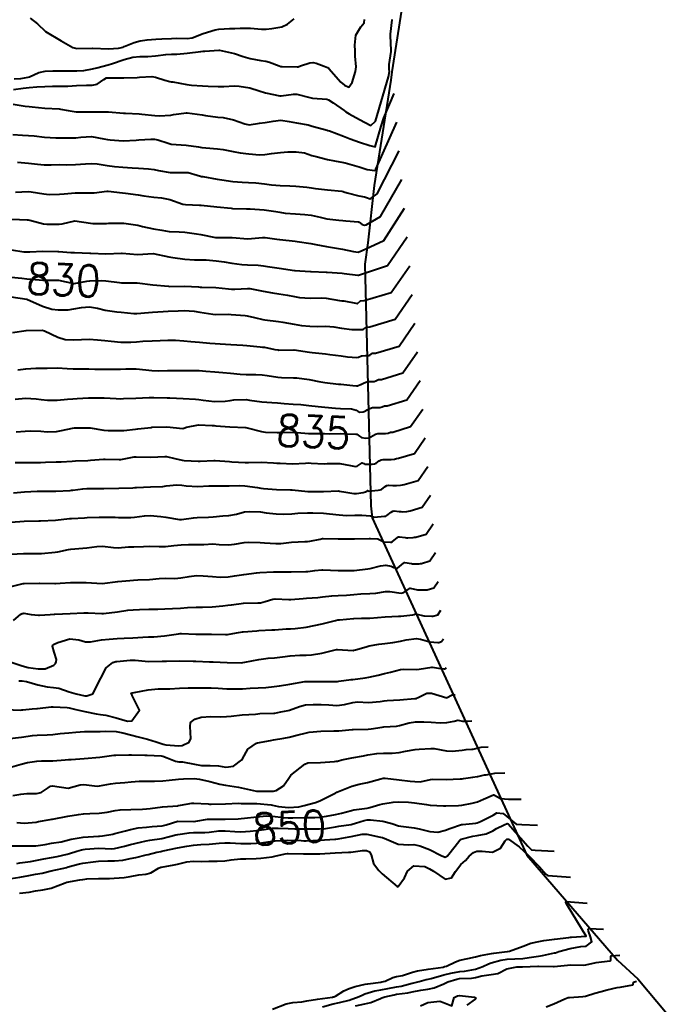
# Model space of a CAD drawing. Header units: metres. Extents: x 307586 to 320046, y 7427249 to 7434250.
# Drawn here: x 319448.1 to 319530.3, y 7428436.8 to 7428561.8 of the extents above; entities that cross this region are included whole.
import ezdxf
from ezdxf.enums import TextEntityAlignment as Align

# ---------------------------------------------------------------- set-up
doc = ezdxf.new("R2010")
doc.units = ezdxf.units.M
doc.header["$MEASUREMENT"] = 0
for name, color, linetype in [('Area', 45, 'Continuous'), ('Cotas', 45, 'Continuous'), ('Curvas de Nivel 1m', 11, 'Continuous'), ('Curvas de Nivel 5m', 15, 'Continuous')]:
    doc.layers.add(name, color=color, linetype=linetype)
doc.styles.add('Style-STANDARD', font='STANDARD.shx')

msp = doc.modelspace()

# ---------------------------------------------------------------- linework, layer by layer
at = {"layer": 'Area'}
msp.add_polyline3d([(319496.98, 7428565.78, 822.77), (319495.34, 7428555.19, 822.14), (319495.19, 7428554.11, 822.27), (319493.09, 7428540.77, 825.62), (319492.28, 7428533.48, 827.77), (319491.89, 7428530.78, 828.8), (319492.66, 7428500.12, 837.78), (319492.83, 7428498.56, 839.05), (319512.46, 7428455.76, 852.35), (319515.89, 7428451.8, 852.48), (319523.97, 7428442.45, 855.79), (319526.57, 7428440.07, 856.58), (319530.31, 7428435.62, 857.86)], dxfattribs=at)
at = {"layer": 'Curvas de Nivel 1m', "flags": 128}
for points, elevation in [([(319449.39, 7428561.99), (319450.32, 7428561.27), (319451.37, 7428560.31), (319453.36, 7428559.13), (319454.84, 7428558.27), (319455.34, 7428558.15), (319457.3, 7428558.2), (319457.34, 7428558.21), (319457.37, 7428558.21), (319459.34, 7428558.1), (319460.62, 7428558.2), (319461.2, 7428558.34), (319461.35, 7428558.4), (319462.62, 7428558.92), (319463.36, 7428559.11), (319464.26, 7428559.26), (319465.36, 7428559.34), (319466.13, 7428559.37), (319467.36, 7428559.44), (319468.03, 7428559.45), (319469.36, 7428559.41), (319469.96, 7428559.5), (319471.37, 7428560.07), (319472.91, 7428560.52), (319473.38, 7428560.62), (319474.73, 7428560.69), (319475.38, 7428560.67), (319476.07, 7428560.71), (319477.38, 7428560.75), (319478.77, 7428560.6), (319479.38, 7428560.59), (319480.09, 7428560.68), (319481.38, 7428560.9), (319482.1, 7428561.23), (319482.92, 7428561.93)], 821), ([(319447.28, 7428552.95), (319448.53, 7428553.1), (319449.28, 7428553.19), (319450.26, 7428553.3), (319451.28, 7428553.33), (319452.24, 7428553.35), (319453.28, 7428553.37), (319454.19, 7428553.38), (319455.28, 7428553.45), (319456.54, 7428553.51), (319457.29, 7428553.5), (319457.91, 7428553.61), (319458.76, 7428554.23), (319459.11, 7428554.41), (319459.3, 7428554.44), (319461.07, 7428554.42), (319461.3, 7428554.43), (319463.01, 7428554.46), (319463.3, 7428554.49), (319464.86, 7428554.59), (319465.3, 7428554.5), (319466.51, 7428554.13), (319467.13, 7428553.96), (319467.29, 7428553.93), (319467.51, 7428553.9), (319469.3, 7428553.57), (319469.9, 7428553.49), (319471.29, 7428553.39), (319472, 7428553.35), (319473.29, 7428553.32), (319474, 7428553.33), (319475.29, 7428553.4), (319475.93, 7428553.38), (319477.29, 7428553.17), (319478.49, 7428552.78), (319479.28, 7428552.51), (319481.1, 7428552.13), (319481.28, 7428552.13), (319482.85, 7428552.37), (319483.28, 7428552.35), (319484.9, 7428551.91), (319485.27, 7428551.84), (319487.09, 7428551.71), (319487.27, 7428551.65), (319487.87, 7428551.27), (319489.26, 7428550.29), (319489.5, 7428550.1), (319489.89, 7428549.85), (319491.24, 7428549.12), (319492.68, 7428548.37), (319493.24, 7428548.94), (319494.9, 7428554.57), (319495.03, 7428555.21), (319495.01, 7428555.48), (319495, 7428555.79), (319495, 7428556.12), (319495.24, 7428557.79), (319495.24, 7428557.89), (319495.17, 7428559.79), (319495.18, 7428559.99), (319495.36, 7428561.79), (319495.36, 7428561.82)], 823), ([(319447.37, 7428554.28), (319448.22, 7428554.35), (319449.15, 7428554.49), (319449.3, 7428554.54), (319450.51, 7428555.11), (319451.31, 7428555.28), (319452.29, 7428555.32), (319453.31, 7428555.31), (319454.26, 7428555.33), (319455.31, 7428555.32), (319456.22, 7428555.35), (319457.31, 7428555.56), (319457.85, 7428555.7), (319459.32, 7428556.07), (319459.43, 7428556.1), (319459.71, 7428556.21), (319461.33, 7428556.77), (319462.46, 7428557.05), (319463.33, 7428557.13), (319464.36, 7428557.13), (319465.33, 7428557.23), (319466.61, 7428557.4), (319467.34, 7428557.42), (319468.02, 7428557.43), (319469.34, 7428557.56), (319471.06, 7428557.79), (319471.34, 7428557.81), (319471.6, 7428557.81), (319473.34, 7428557.94), (319473.45, 7428557.94), (319475.34, 7428557.5), (319476.45, 7428557.13), (319477.33, 7428556.9), (319478.68, 7428556.64), (319479.33, 7428556.53), (319479.79, 7428556.43), (319481.01, 7428555.95), (319481.24, 7428555.87), (319481.32, 7428555.86), (319481.42, 7428555.85), (319483.32, 7428555.83), (319483.42, 7428555.83), (319483.73, 7428555.93), (319484.93, 7428556.31), (319485.33, 7428556.37), (319485.72, 7428556.3), (319486.74, 7428555.89), (319487.16, 7428555.72), (319487.32, 7428555.59), (319488.86, 7428553.86), (319489.3, 7428553.5), (319489.88, 7428553.26), (319490.31, 7428553.84), (319490.72, 7428555.25), (319490.81, 7428555.84), (319490.68, 7428557.19), (319490.67, 7428557.84), (319490.64, 7428558.56), (319490.74, 7428559.84), (319491.38, 7428560.9), (319491.81, 7428561.4), (319491.86, 7428561.83)], 822), ([(319447.26, 7428551.09), (319448.78, 7428550.82), (319449.26, 7428550.77), (319449.67, 7428550.75), (319451.26, 7428550.59), (319453.07, 7428550.48), (319453.25, 7428550.46), (319454.24, 7428550.28), (319455.25, 7428550.11), (319455.42, 7428550.1), (319457.25, 7428550.13), (319457.36, 7428550.13), (319459.25, 7428550.11), (319459.37, 7428550.1), (319461.25, 7428549.96), (319461.49, 7428549.94), (319463.25, 7428549.84), (319463.59, 7428549.82), (319465.25, 7428549.65), (319465.78, 7428549.6), (319467.25, 7428549.7), (319467.6, 7428549.76), (319469.25, 7428550), (319469.35, 7428550), (319471.25, 7428549.73), (319471.65, 7428549.66), (319473.24, 7428549.45), (319473.91, 7428549.38), (319475.24, 7428549.11), (319476.66, 7428548.58), (319477.23, 7428548.47), (319478.54, 7428548.68), (319479.23, 7428548.76), (319480.26, 7428548.94), (319481.24, 7428549.05), (319482.28, 7428548.9), (319483.23, 7428548.72), (319484.69, 7428548.46), (319485.23, 7428548.3), (319486.64, 7428547.89), (319487.11, 7428547.77), (319487.22, 7428547.74), (319487.42, 7428547.68), (319489.21, 7428547.01), (319490.05, 7428546.69), (319491.21, 7428546.28), (319492.53, 7428545.82), (319493.2, 7428545.68), (319493.98, 7428548.28), (319494.32, 7428549.33), (319495.62, 7428552.44)], 824), ([(319447.79, 7428543.73), (319449.17, 7428543.61), (319450.32, 7428543.47), (319451.16, 7428543.4), (319452.07, 7428543.39), (319453.16, 7428543.42), (319454.04, 7428543.4), (319455.16, 7428543.41), (319456.44, 7428543.52), (319457.17, 7428543.56), (319457.9, 7428543.5), (319459.16, 7428543.31), (319460.13, 7428543.17), (319461.16, 7428543.08), (319462.34, 7428543), (319463.16, 7428542.95), (319464.43, 7428542.89), (319465.16, 7428542.8), (319465.69, 7428542.68), (319467.16, 7428542.43), (319468.84, 7428542.42), (319469.16, 7428542.43), (319469.45, 7428542.39), (319470.59, 7428542.08), (319471.02, 7428541.94), (319471.15, 7428541.92), (319471.33, 7428541.89), (319473.15, 7428541.55), (319473.73, 7428541.46), (319475.15, 7428541.27), (319476.31, 7428541.18), (319477.14, 7428541.15), (319478.05, 7428541.09), (319479.14, 7428540.97), (319480.04, 7428540.86), (319481.14, 7428540.74), (319482.38, 7428540.7), (319483.14, 7428540.68), (319484.53, 7428540.53), (319485.14, 7428540.45), (319485.62, 7428540.39), (319487.14, 7428540.22), (319488.98, 7428540.02), (319489.13, 7428539.99), (319489.24, 7428539.97), (319489.64, 7428539.85), (319491.13, 7428539.46), (319491.86, 7428539.31), (319492.25, 7428539.21), (319492.45, 7428539.11), (319492.57, 7428539.07), (319492.67, 7428539.09), (319493.46, 7428539.69), (319496.28, 7428545.15)], 826), ([(319447.55, 7428539.93), (319449.13, 7428539.98), (319449.51, 7428539.95), (319451.12, 7428539.69), (319451.8, 7428539.62), (319453.12, 7428539.66), (319453.71, 7428539.7), (319455.13, 7428539.82), (319455.56, 7428539.83), (319457.13, 7428539.82), (319457.52, 7428539.85), (319459.13, 7428540.05), (319459.3, 7428540.05), (319461.13, 7428539.84), (319461.52, 7428539.79), (319463.12, 7428539.58), (319463.83, 7428539.46), (319465.12, 7428539.27), (319466.06, 7428539.2), (319467.12, 7428539), (319468.8, 7428538.41), (319469.11, 7428538.34), (319470.9, 7428538.28), (319471.11, 7428538.27), (319473.1, 7428538.05), (319474.94, 7428537.87), (319475.1, 7428537.86), (319476.89, 7428537.79), (319477.1, 7428537.79), (319477.32, 7428537.78), (319479.1, 7428537.66), (319480.6, 7428537.45), (319481.1, 7428537.36), (319481.78, 7428537.26), (319483.1, 7428537.17), (319484.27, 7428537.09), (319485.09, 7428537), (319486.24, 7428536.74), (319487.09, 7428536.54), (319488.61, 7428536.34), (319489.09, 7428536.3), (319489.49, 7428536.26), (319491.09, 7428536.15), (319491.18, 7428536.11), (319491.58, 7428535.81), (319491.86, 7428535.74), (319492.07, 7428535.77), (319493.87, 7428536.84), (319496.61, 7428541.51)], 827), ([(319447.08, 7428536.47), (319449.01, 7428536.41), (319449.08, 7428536.41), (319449.14, 7428536.4), (319449.36, 7428536.34), (319451.08, 7428535.91), (319451.53, 7428535.86), (319453.08, 7428535.87), (319453.45, 7428535.91), (319455.08, 7428536.27), (319457.08, 7428535.96), (319457.38, 7428535.94), (319459.08, 7428535.95), (319459.34, 7428535.96), (319461.08, 7428535.99), (319461.3, 7428535.97), (319463.08, 7428535.71), (319463.67, 7428535.57), (319465.07, 7428535.26), (319466.12, 7428535.08), (319467.06, 7428534.92), (319468.31, 7428534.87), (319469.06, 7428534.85), (319470.52, 7428534.62), (319471.06, 7428534.52), (319472.93, 7428534.18), (319473.06, 7428534.17), (319473.19, 7428534.18), (319475.06, 7428534.15), (319477.06, 7428534), (319478.89, 7428534.16), (319479.06, 7428534.17), (319479.24, 7428534.15), (319480.73, 7428533.96), (319481.06, 7428533.92), (319481.1, 7428533.91), (319483.06, 7428533.71), (319483.31, 7428533.67), (319485.06, 7428533.39), (319485.67, 7428533.28), (319487.05, 7428533.03), (319488.06, 7428532.85), (319489.05, 7428532.68), (319490.48, 7428532.4), (319491.04, 7428532.3), (319491.14, 7428532.32), (319491.48, 7428532.45), (319494.31, 7428533.79), (319496.94, 7428537.87)], 828), ([(319447.04, 7428532.6), (319448.58, 7428532.34), (319449.03, 7428532.32), (319449.38, 7428532.33), (319451.03, 7428532.43), (319452.92, 7428532.4), (319453.03, 7428532.39), (319454.56, 7428532.27), (319455, 7428532.24), (319455.03, 7428532.24), (319456.97, 7428532.18), (319457.03, 7428532.17), (319457.1, 7428532.17), (319459.03, 7428532.1), (319460.99, 7428532.15), (319461.03, 7428532.15), (319461.07, 7428532.15), (319463.03, 7428532.02), (319465.03, 7428532.14), (319467.03, 7428531.7), (319467.53, 7428531.61), (319469.03, 7428531.41), (319470.28, 7428531.34), (319471.03, 7428531.34), (319471.77, 7428531.32), (319473.02, 7428531.19), (319474.05, 7428531.07), (319475.02, 7428530.92), (319476.3, 7428530.73), (319477.02, 7428530.7), (319478.37, 7428530.64), (319479.02, 7428530.56), (319479.53, 7428530.49), (319481.02, 7428530.28), (319482.97, 7428529.98), (319483.01, 7428529.97), (319483.05, 7428529.97), (319483.66, 7428529.92), (319485.01, 7428529.83), (319485.09, 7428529.83), (319487.01, 7428529.77), (319487.12, 7428529.77), (319489.01, 7428529.62), (319489.27, 7428529.59), (319491.01, 7428529.38), (319491.11, 7428529.37), (319494.77, 7428530.61), (319497.27, 7428534.23)], 829), ([(319446.97, 7428526.61), (319448.96, 7428526.34), (319450.95, 7428525.45), (319452.17, 7428525.07), (319452.94, 7428524.96), (319454.24, 7428524.97), (319454.95, 7428525.09), (319455.91, 7428525.29), (319456.95, 7428525.37), (319457.96, 7428525.21), (319458.94, 7428524.95), (319460.41, 7428524.73), (319460.94, 7428524.69), (319462.58, 7428524.53), (319462.94, 7428524.52), (319464.43, 7428524.66), (319464.94, 7428524.69), (319466.3, 7428524.77), (319466.94, 7428524.79), (319468.2, 7428524.86), (319468.94, 7428524.88), (319470.23, 7428524.79), (319470.94, 7428524.7), (319472.58, 7428524.42), (319472.94, 7428524.39), (319474.54, 7428524.42), (319474.94, 7428524.4), (319476.7, 7428524.24), (319476.94, 7428524.21), (319477.88, 7428523.99), (319478.94, 7428523.75), (319479.21, 7428523.7), (319480.94, 7428523.49), (319481.48, 7428523.4), (319482.93, 7428523.15), (319483.84, 7428523.01), (319484.93, 7428522.9), (319485.94, 7428522.87), (319486.93, 7428522.9), (319487.97, 7428522.83), (319488.93, 7428522.67), (319490.26, 7428522.5), (319490.92, 7428522.49), (319491.24, 7428522.49), (319491.68, 7428522.49), (319491.75, 7428522.52), (319492.13, 7428522.79), (319492.54, 7428522.81), (319495.75, 7428523.79), (319497.93, 7428526.94)], 831), ([(319447.16, 7428522.11), (319448.91, 7428522.34), (319450.91, 7428522.38), (319451.23, 7428522.31), (319452.9, 7428521.49), (319453.85, 7428521.22), (319454.9, 7428521.16), (319455.94, 7428521.22), (319456.9, 7428521.24), (319457.96, 7428521.17), (319458.9, 7428521.08), (319459.67, 7428520.98), (319460.9, 7428520.89), (319462.18, 7428520.89), (319462.9, 7428520.92), (319463.72, 7428520.98), (319464.9, 7428521.06), (319465.93, 7428521.1), (319466.9, 7428521.14), (319467.87, 7428521.14), (319468.9, 7428521.06), (319469.79, 7428520.97), (319470.9, 7428520.86), (319472.21, 7428520.74), (319472.9, 7428520.7), (319473.52, 7428520.67), (319474.9, 7428520.58), (319476.41, 7428520.5), (319476.9, 7428520.46), (319478.6, 7428520.28), (319478.9, 7428520.25), (319479.14, 7428520.22), (319480.48, 7428519.96), (319480.89, 7428519.88), (319480.97, 7428519.87), (319482.89, 7428519.89), (319482.93, 7428519.89), (319484.89, 7428519.6), (319485.23, 7428519.56), (319486.89, 7428519.38), (319487.45, 7428519.31), (319488.88, 7428519.12), (319489.72, 7428519.01), (319490.88, 7428518.93), (319491.08, 7428518.98), (319491.47, 7428519.15), (319491.55, 7428519.16), (319491.99, 7428519.19), (319492.39, 7428519.18), (319492.53, 7428519.24), (319492.89, 7428519.46), (319493.27, 7428519.47), (319496.24, 7428520.38), (319498.26, 7428523.3)], 832), ([(319447.84, 7428517.36), (319448.85, 7428517.49), (319450.11, 7428517.58), (319450.86, 7428517.58), (319451.56, 7428517.59), (319452.86, 7428517.62), (319454.12, 7428517.54), (319454.86, 7428517.5), (319455.61, 7428517.5), (319456.86, 7428517.47), (319457.63, 7428517.45), (319458.86, 7428517.44), (319460.09, 7428517.44), (319460.86, 7428517.45), (319461.55, 7428517.49), (319462.86, 7428517.5), (319464.09, 7428517.38), (319464.85, 7428517.29), (319465.74, 7428517.25), (319466.85, 7428517.26), (319467.7, 7428517.27), (319468.85, 7428517.28), (319470.06, 7428517.29), (319470.85, 7428517.26), (319471.71, 7428517.21), (319472.85, 7428517.11), (319473.85, 7428517.03), (319474.85, 7428516.95), (319476.05, 7428516.81), (319476.85, 7428516.77), (319478.07, 7428516.77), (319478.85, 7428516.71), (319479.51, 7428516.64), (319480.85, 7428516.45), (319481.3, 7428516.4), (319482.85, 7428516.36), (319483.26, 7428516.34), (319484.85, 7428516.15), (319485.06, 7428516.11), (319486.07, 7428515.89), (319486.84, 7428515.76), (319488.54, 7428515.56), (319488.84, 7428515.53), (319490.38, 7428515.37), (319490.84, 7428515.31), (319490.95, 7428515.32), (319491.34, 7428515.48), (319491.41, 7428515.52), (319491.81, 7428515.72), (319492.17, 7428515.85), (319492.33, 7428515.88), (319492.73, 7428515.88), (319493.1, 7428515.88), (319493.31, 7428515.95), (319493.65, 7428516.12), (319494, 7428516.14), (319496.73, 7428516.96), (319498.59, 7428519.65)], 833), ([(319447.5, 7428513.65), (319448.81, 7428513.76), (319450.15, 7428513.66), (319450.81, 7428513.58), (319451.59, 7428513.52), (319452.81, 7428513.52), (319454.15, 7428513.62), (319454.81, 7428513.67), (319455.35, 7428513.71), (319456.81, 7428513.79), (319457.23, 7428513.81), (319458.81, 7428513.81), (319460.32, 7428513.71), (319460.81, 7428513.7), (319461.27, 7428513.72), (319462.81, 7428513.78), (319464.52, 7428513.85), (319464.81, 7428513.85), (319465.1, 7428513.84), (319466.81, 7428513.8), (319467.13, 7428513.8), (319468.81, 7428513.74), (319470.38, 7428513.65), (319470.81, 7428513.61), (319471.35, 7428513.53), (319472.81, 7428513.36), (319474.17, 7428513.39), (319474.81, 7428513.48), (319475.28, 7428513.54), (319476.81, 7428513.58), (319477.27, 7428513.53), (319478.81, 7428513.31), (319480.08, 7428513.23), (319480.81, 7428513.17), (319481.67, 7428513.09), (319482.81, 7428513.02), (319483.76, 7428512.96), (319484.81, 7428512.84), (319485.99, 7428512.71), (319486.8, 7428512.63), (319488.16, 7428512.51), (319488.8, 7428512.46), (319490.22, 7428512.42), (319490.8, 7428512.25), (319491.05, 7428512.08), (319491.26, 7428512), (319491.67, 7428512.04), (319492.01, 7428512.17), (319492.18, 7428512.27), (319492.53, 7428512.46), (319492.86, 7428512.56), (319493.11, 7428512.58), (319493.48, 7428512.58), (319493.81, 7428512.57), (319494.09, 7428512.65), (319494.4, 7428512.78), (319494.73, 7428512.8), (319497.22, 7428513.55), (319498.92, 7428516.01)], 834), ([(319447.49, 7428505.58), (319448.71, 7428505.59), (319449.45, 7428505.59), (319450.71, 7428505.6), (319451.37, 7428505.65), (319452.71, 7428505.68), (319453.32, 7428505.67), (319454.72, 7428505.77), (319455.17, 7428505.81), (319456.72, 7428505.87), (319457.07, 7428505.89), (319458.72, 7428506.01), (319458.93, 7428506.01), (319460.72, 7428505.99), (319460.91, 7428506), (319461.98, 7428506.18), (319462.6, 7428506.3), (319462.72, 7428506.31), (319462.87, 7428506.31), (319464.72, 7428506.27), (319466.49, 7428506.36), (319466.73, 7428506.35), (319467.77, 7428506.11), (319468.72, 7428505.89), (319468.96, 7428505.86), (319470.72, 7428505.77), (319471.01, 7428505.77), (319472.72, 7428505.87), (319472.9, 7428505.86), (319474.72, 7428505.72), (319475.03, 7428505.7), (319476.72, 7428505.58), (319477.13, 7428505.58), (319478.72, 7428505.65), (319480.32, 7428505.56), (319480.72, 7428505.53), (319481.16, 7428505.51), (319482.72, 7428505.44), (319484.35, 7428505.53), (319484.72, 7428505.54), (319485.1, 7428505.52), (319486.72, 7428505.45), (319487.13, 7428505.46), (319488.72, 7428505.46), (319490.09, 7428505.21), (319490.72, 7428505.1), (319490.94, 7428505.14), (319491.32, 7428505.4), (319491.57, 7428505.57), (319491.77, 7428505.49), (319491.92, 7428505.39), (319492.83, 7428505.38), (319493.12, 7428505.42), (319493.35, 7428505.52), (319493.72, 7428505.79), (319493.98, 7428505.94), (319494.23, 7428506), (319494.67, 7428505.98), (319494.97, 7428505.97), (319495.23, 7428505.96), (319495.66, 7428506.03), (319495.92, 7428506.11), (319496.18, 7428506.13), (319498.2, 7428506.74), (319499.57, 7428508.73)], 836), ([(319447.29, 7428501.73), (319448.67, 7428501.89), (319450.31, 7428501.96), (319450.67, 7428501.98), (319450.99, 7428501.98), (319452.67, 7428501.95), (319454.47, 7428502.06), (319454.67, 7428502.08), (319454.84, 7428502.09), (319456.11, 7428502.25), (319456.61, 7428502.31), (319456.67, 7428502.31), (319458.59, 7428502.3), (319458.67, 7428502.31), (319458.77, 7428502.32), (319460.67, 7428502.34), (319462.45, 7428502.4), (319462.68, 7428502.41), (319462.92, 7428502.41), (319464.68, 7428502.49), (319466.23, 7428502.57), (319466.68, 7428502.62), (319468.02, 7428502.77), (319468.68, 7428502.72), (319469.23, 7428502.64), (319470.68, 7428502.56), (319472.11, 7428502.62), (319472.68, 7428502.65), (319473.29, 7428502.65), (319474.68, 7428502.64), (319476.01, 7428502.67), (319476.68, 7428502.65), (319478.25, 7428502.41), (319478.68, 7428502.35), (319479.02, 7428502.31), (319480.68, 7428502.16), (319482.47, 7428502.14), (319482.68, 7428502.13), (319484.67, 7428501.9), (319486.64, 7428501.91), (319486.67, 7428501.92), (319488.54, 7428501.99), (319488.67, 7428501.98), (319489.5, 7428501.85), (319490.52, 7428501.68), (319490.67, 7428501.67), (319490.83, 7428501.67), (319491.69, 7428501.8), (319491.99, 7428501.88), (319492.14, 7428501.97), (319492.24, 7428502.04), (319492.31, 7428502), (319492.37, 7428501.97), (319493.61, 7428502.07), (319493.84, 7428502.11), (319494.02, 7428502.19), (319494.49, 7428502.55), (319494.71, 7428502.68), (319494.92, 7428502.73), (319495.46, 7428502.68), (319495.71, 7428502.66), (319495.94, 7428502.66), (319496.45, 7428502.71), (319496.68, 7428502.78), (319496.91, 7428502.79), (319498.69, 7428503.33), (319499.9, 7428505.08)], 837), ([(319446.95, 7428498.02), (319448.62, 7428498.17), (319450.5, 7428498.19), (319450.62, 7428498.19), (319450.73, 7428498.2), (319452.62, 7428498.29), (319454.39, 7428498.5), (319454.63, 7428498.51), (319456.3, 7428498.58), (319456.63, 7428498.6), (319458.18, 7428498.67), (319458.63, 7428498.67), (319460.19, 7428498.64), (319460.63, 7428498.62), (319462.18, 7428498.63), (319462.63, 7428498.67), (319463.93, 7428498.85), (319464.63, 7428498.88), (319466, 7428498.76), (319466.63, 7428498.66), (319468.37, 7428498.36), (319468.63, 7428498.35), (319470.13, 7428498.58), (319470.63, 7428498.62), (319472.04, 7428498.65), (319472.63, 7428498.72), (319473.85, 7428498.81), (319474.64, 7428498.87), (319475.59, 7428499.06), (319476.64, 7428499.33), (319477.25, 7428499.39), (319478.64, 7428499.32), (319479.38, 7428499.23), (319480.64, 7428499.07), (319481.55, 7428499.03), (319482.64, 7428499.1), (319483.41, 7428499.15), (319484.64, 7428499.2), (319485.31, 7428499.22), (319486.64, 7428499.18), (319487.42, 7428499.09), (319488.64, 7428498.95), (319489.59, 7428498.89), (319490.64, 7428498.91), (319491.54, 7428498.92), (319492.64, 7428498.83), (319493.01, 7428498.69), (319493.09, 7428498.67), (319494.39, 7428498.77), (319494.56, 7428498.8), (319494.69, 7428498.86), (319495.26, 7428499.31), (319495.44, 7428499.42), (319495.61, 7428499.45), (319496.24, 7428499.37), (319496.46, 7428499.36), (319496.65, 7428499.35), (319497.23, 7428499.39), (319497.44, 7428499.44), (319497.64, 7428499.45), (319499.18, 7428499.92), (319500.23, 7428501.44)], 838), ([(319446.95, 7428493.97), (319448.57, 7428494.03), (319450.31, 7428494.05), (319450.57, 7428494.04), (319450.83, 7428494.05), (319452.57, 7428494.22), (319452.93, 7428494.28), (319454.27, 7428494.57), (319454.58, 7428494.61), (319456.1, 7428494.73), (319456.58, 7428494.78), (319457.87, 7428494.94), (319458.58, 7428494.96), (319459.99, 7428494.79), (319460.58, 7428494.77), (319461.87, 7428494.89), (319462.58, 7428494.9), (319463.81, 7428494.93), (319464.59, 7428494.96), (319465.77, 7428494.94), (319466.59, 7428494.95), (319467.64, 7428495.06), (319468.59, 7428495.16), (319469.49, 7428495.18), (319470.59, 7428495.17), (319471.45, 7428495.2), (319472.59, 7428495.26), (319473.42, 7428495.21), (319474.59, 7428495.14), (319475.36, 7428495.24), (319476.59, 7428495.45), (319477.11, 7428495.48), (319478.59, 7428495.45), (319479.16, 7428495.41), (319480.59, 7428495.3), (319481.22, 7428495.32), (319482.6, 7428495.48), (319484.29, 7428495.59), (319484.6, 7428495.59), (319484.9, 7428495.6), (319486.21, 7428495.88), (319486.54, 7428495.95), (319486.6, 7428495.95), (319488.53, 7428495.93), (319488.6, 7428495.92), (319488.66, 7428495.92), (319490.6, 7428495.93), (319492.46, 7428495.96), (319492.6, 7428495.96), (319493.55, 7428495.9), (319493.96, 7428495.71), (319494.3, 7428495.55), (319495.18, 7428495.47), (319495.28, 7428495.49), (319495.37, 7428495.53), (319496.03, 7428496.07), (319496.16, 7428496.16), (319496.29, 7428496.18), (319497.03, 7428496.07), (319497.2, 7428496.05), (319497.36, 7428496.05), (319498.02, 7428496.07), (319498.2, 7428496.11), (319498.37, 7428496.11), (319499.67, 7428496.51), (319500.56, 7428497.8)], 839), ([(319447.27, 7428485.55), (319448.21, 7428486.34), (319448.4, 7428486.43), (319448.48, 7428486.45), (319448.6, 7428486.46), (319449.54, 7428486.32), (319450.48, 7428486.2), (319450.58, 7428486.21), (319451.95, 7428486.3), (319452.44, 7428486.33), (319452.48, 7428486.33), (319452.53, 7428486.33), (319454.48, 7428486.43), (319456.2, 7428486.53), (319456.49, 7428486.53), (319456.77, 7428486.52), (319458.49, 7428486.43), (319458.71, 7428486.43), (319460.49, 7428486.63), (319461.82, 7428486.84), (319462.49, 7428486.91), (319463.29, 7428486.95), (319464.49, 7428486.98), (319465.63, 7428486.99), (319466.49, 7428487.02), (319467.46, 7428487.07), (319468.49, 7428487.12), (319469.39, 7428487.18), (319470.49, 7428487.24), (319471.3, 7428487.25), (319472.5, 7428487.28), (319473.86, 7428487.39), (319474.5, 7428487.48), (319474.96, 7428487.55), (319476.5, 7428487.76), (319478.3, 7428487.77), (319478.5, 7428487.78), (319478.67, 7428487.8), (319479.26, 7428487.96), (319480.22, 7428488.24), (319480.51, 7428488.28), (319482.24, 7428488.2), (319482.51, 7428488.2), (319484.08, 7428488.34), (319484.51, 7428488.37), (319485.94, 7428488.46), (319486.51, 7428488.53), (319487.7, 7428488.68), (319488.52, 7428488.72), (319489.59, 7428488.76), (319490.52, 7428488.85), (319491.4, 7428488.94), (319492.52, 7428488.99), (319493.29, 7428489.03), (319494.52, 7428489.22), (319495.07, 7428489.23), (319496.52, 7428489.01), (319496.86, 7428489.08), (319497.56, 7428489.61), (319497.61, 7428489.64), (319497.66, 7428489.65), (319498.6, 7428489.45), (319498.69, 7428489.44), (319498.77, 7428489.44), (319499.6, 7428489.42), (319499.71, 7428489.43), (319499.82, 7428489.44), (319500.66, 7428489.69), (319501.22, 7428490.51)], 841), ([(319446.74, 7428480.36), (319448.4, 7428479.77), (319449.14, 7428479.58), (319450.4, 7428479.41), (319451.29, 7428479.41), (319452.41, 7428479.86), (319452.62, 7428480.07), (319452.7, 7428480.29), (319452.74, 7428480.61), (319452.43, 7428481.51), (319452.23, 7428482.29), (319452.29, 7428482.44), (319452.44, 7428482.53), (319452.9, 7428482.74), (319454.44, 7428483.2), (319455.59, 7428483.1), (319456.44, 7428482.85), (319457.05, 7428482.84), (319458.44, 7428483.09), (319459.45, 7428483.19), (319460.44, 7428483.24), (319461.34, 7428483.29), (319462.44, 7428483.33), (319463.71, 7428483.41), (319464.45, 7428483.46), (319465.09, 7428483.49), (319466.45, 7428483.61), (319468.23, 7428483.87), (319468.45, 7428483.9), (319468.64, 7428483.9), (319470.45, 7428483.83), (319470.69, 7428483.83), (319472.45, 7428483.83), (319474.2, 7428483.78), (319474.45, 7428483.77), (319474.67, 7428483.8), (319475.86, 7428484.01), (319476.36, 7428484.1), (319476.45, 7428484.11), (319478.18, 7428484.25), (319478.46, 7428484.27), (319480.07, 7428484.35), (319480.46, 7428484.37), (319481.93, 7428484.47), (319482.46, 7428484.48), (319483.07, 7428484.53), (319484.47, 7428484.71), (319485.47, 7428484.89), (319486.48, 7428485.13), (319488.18, 7428485.55), (319488.48, 7428485.61), (319488.7, 7428485.63), (319490.48, 7428485.79), (319490.52, 7428485.8), (319491.48, 7428485.82), (319492.45, 7428485.84), (319492.48, 7428485.84), (319492.52, 7428485.84), (319494.48, 7428485.99), (319496.17, 7428486.08), (319496.49, 7428486.1), (319497.98, 7428486.25), (319498.21, 7428486.3), (319498.33, 7428486.38), (319499.38, 7428486.14), (319499.44, 7428486.14), (319499.48, 7428486.14), (319500.39, 7428486.09), (319500.47, 7428486.1), (319500.55, 7428486.1), (319501.15, 7428486.28), (319501.55, 7428486.87)], 842), ([(319447.95, 7428477.9), (319448.38, 7428477.88), (319448.92, 7428477.78), (319450.37, 7428477.36), (319451.54, 7428477.13), (319452.37, 7428477.05), (319453.03, 7428476.94), (319454.37, 7428476.51), (319455.23, 7428476.25), (319456.36, 7428476), (319456.61, 7428475.98), (319457.37, 7428476.22), (319458.38, 7428478.21), (319459.07, 7428479.54), (319459.91, 7428480.2), (319460.27, 7428480.33), (319460.41, 7428480.36), (319462.1, 7428480.49), (319462.42, 7428480.51), (319462.75, 7428480.5), (319464.41, 7428480.34), (319466.16, 7428480.38), (319466.42, 7428480.4), (319466.71, 7428480.4), (319468.42, 7428480.41), (319470.11, 7428480.38), (319470.42, 7428480.37), (319472.16, 7428480.3), (319472.42, 7428480.29), (319472.65, 7428480.28), (319474.42, 7428480.23), (319476.23, 7428480.19), (319476.41, 7428480.2), (319476.66, 7428480.25), (319478.42, 7428480.61), (319479.62, 7428480.76), (319480.42, 7428480.81), (319481.44, 7428480.93), (319482.42, 7428481.06), (319483.64, 7428481.13), (319484.43, 7428481.15), (319485.12, 7428481.2), (319486.43, 7428481.41), (319488.3, 7428481.85), (319488.4, 7428481.88), (319488.43, 7428481.88), (319489.07, 7428481.84), (319490.43, 7428481.75), (319490.5, 7428481.76), (319490.72, 7428481.83), (319492.05, 7428482.21), (319492.44, 7428482.32), (319493.67, 7428482.56), (319494.45, 7428482.63), (319495.47, 7428482.74), (319496.45, 7428482.94), (319497.13, 7428483.08), (319498.46, 7428483.26), (319498.99, 7428483.19), (319499.84, 7428482.92), (319500.17, 7428482.83), (319501.18, 7428482.75), (319501.23, 7428482.76), (319501.28, 7428482.76), (319501.64, 7428482.87), (319501.88, 7428483.23)], 843), ([(319446.33, 7428474.26), (319448.18, 7428474.18), (319448.33, 7428474.19), (319448.46, 7428474.2), (319449.65, 7428474.32), (319450.27, 7428474.38), (319450.33, 7428474.39), (319452.06, 7428474.57), (319452.34, 7428474.58), (319454.11, 7428474.49), (319454.34, 7428474.46), (319455.2, 7428474.25), (319456.33, 7428473.99), (319457.79, 7428473.68), (319458.33, 7428473.62), (319458.99, 7428473.54), (319460.32, 7428473.19), (319461.75, 7428472.75), (319462.32, 7428472.79), (319463.27, 7428474.16), (319462.36, 7428476.02), (319462.26, 7428476.17), (319462.24, 7428476.3), (319462.36, 7428476.36), (319462.6, 7428476.4), (319464.37, 7428476.76), (319465.64, 7428476.86), (319466.37, 7428476.85), (319467.14, 7428476.88), (319468.37, 7428476.97), (319469.46, 7428476.99), (319470.37, 7428476.98), (319471.44, 7428477), (319472.37, 7428476.99), (319473.29, 7428476.95), (319474.37, 7428476.89), (319475.51, 7428476.87), (319476.37, 7428476.89), (319477.33, 7428476.94), (319478.37, 7428476.98), (319479.31, 7428477.03), (319480.37, 7428477.16), (319481.05, 7428477.27), (319482.38, 7428477.48), (319484.26, 7428477.78), (319484.38, 7428477.8), (319484.47, 7428477.81), (319486.38, 7428477.79), (319488.35, 7428477.82), (319488.38, 7428477.82), (319488.41, 7428477.82), (319488.59, 7428477.85), (319490.17, 7428478.05), (319490.39, 7428478.07), (319491.94, 7428478.27), (319492.39, 7428478.34), (319493.58, 7428478.6), (319494.4, 7428478.8), (319495.17, 7428479), (319496.41, 7428479.31), (319496.81, 7428479.35), (319498.41, 7428479.31), (319498.79, 7428479.35), (319500.41, 7428479.64), (319500.49, 7428479.63), (319501.52, 7428479.47), (319501.97, 7428479.42), (319501.99, 7428479.42), (319502, 7428479.42), (319502.13, 7428479.46), (319502.21, 7428479.58)], 844), ([(319446.79, 7428466.9), (319448.25, 7428467.29), (319449.07, 7428467.51), (319450.26, 7428467.7), (319450.85, 7428467.71), (319452.26, 7428467.71), (319453.84, 7428467.85), (319454.26, 7428467.9), (319454.59, 7428467.92), (319456.26, 7428468.02), (319458.26, 7428468.21), (319460.03, 7428468.43), (319460.27, 7428468.45), (319461.95, 7428468.49), (319462.27, 7428468.49), (319463.95, 7428468.46), (319464.27, 7428468.44), (319466.04, 7428468.35), (319466.27, 7428468.31), (319466.8, 7428468.11), (319467.84, 7428467.68), (319468.26, 7428467.62), (319468.76, 7428467.59), (319470.26, 7428467.3), (319471.17, 7428467.15), (319472.25, 7428467.13), (319473.33, 7428467.11), (319474.25, 7428466.94), (319475.21, 7428467.06), (319476.26, 7428467.85), (319476.36, 7428468), (319477.05, 7428469.22), (319478.15, 7428469.97), (319478.29, 7428470.01), (319479.93, 7428470.32), (319480.3, 7428470.38), (319481.63, 7428470.61), (319482.3, 7428470.74), (319483.42, 7428471.03), (319484.31, 7428471.25), (319484.84, 7428471.36), (319486.31, 7428471.51), (319487.98, 7428471.52), (319488.31, 7428471.52), (319488.61, 7428471.54), (319490.31, 7428471.72), (319490.42, 7428471.72), (319492.31, 7428471.77), (319492.71, 7428471.8), (319494.1, 7428472), (319494.32, 7428472.03), (319495.93, 7428472.15), (319496.32, 7428472.22), (319497.51, 7428472.56), (319498.33, 7428472.68), (319499.38, 7428472.67), (319500.33, 7428472.62), (319501.47, 7428472.56), (319502.33, 7428472.58), (319503.26, 7428472.75), (319503.72, 7428472.89), (319503.93, 7428472.87), (319504.29, 7428472.75), (319504.96, 7428472.77), (319505.48, 7428472.8)], 846), ([(319447.2, 7428463.34), (319448.2, 7428463.48), (319448.96, 7428463.57), (319450.21, 7428463.59), (319450.81, 7428463.7), (319451.69, 7428464.3), (319451.99, 7428464.51), (319452.22, 7428464.54), (319454.21, 7428464.26), (319455.77, 7428464.69), (319456.22, 7428464.72), (319457.9, 7428464.53), (319458.22, 7428464.54), (319459.6, 7428464.82), (319460.22, 7428464.89), (319461.43, 7428464.97), (319462.23, 7428465.05), (319463.25, 7428465.13), (319464.23, 7428465.16), (319465.2, 7428465.16), (319466.23, 7428465.21), (319467.06, 7428465.28), (319468.23, 7428465.39), (319468.89, 7428465.43), (319470.23, 7428465.47), (319470.89, 7428465.4), (319472.23, 7428465.09), (319473.47, 7428464.79), (319474.22, 7428464.63), (319475.84, 7428464.38), (319476.22, 7428464.32), (319477.77, 7428463.98), (319478.14, 7428463.9), (319478.21, 7428463.89), (319478.29, 7428463.89), (319480.21, 7428463.87), (319480.29, 7428463.87), (319480.63, 7428463.95), (319481.59, 7428464.56), (319482.24, 7428465.55), (319482.52, 7428465.93), (319484.26, 7428467.32), (319484.68, 7428467.47), (319486.26, 7428467.54), (319488.05, 7428467.64), (319488.26, 7428467.67), (319488.41, 7428467.7), (319489, 7428467.84), (319490.03, 7428468.07), (319490.27, 7428468.12), (319491.71, 7428468.38), (319492.27, 7428468.48), (319493.41, 7428468.65), (319494.28, 7428468.71), (319495.35, 7428468.7), (319496.28, 7428468.78), (319497.08, 7428468.95), (319498.28, 7428469.17), (319498.79, 7428469.22), (319500.29, 7428469.31), (319500.71, 7428469.28), (319502.28, 7428469.02), (319503, 7428468.96), (319504.28, 7428469.08), (319504.76, 7428469.18), (319505.5, 7428469.22), (319505.65, 7428469.23), (319506.69, 7428469.45), (319507.57, 7428469.49)], 847), ([(319447.72, 7428459.9), (319448.16, 7428459.85), (319448.66, 7428459.82), (319450.17, 7428459.96), (319450.46, 7428460.01), (319451.95, 7428460.29), (319452.14, 7428460.33), (319452.17, 7428460.33), (319452.22, 7428460.34), (319454.18, 7428460.7), (319455.52, 7428460.9), (319456.18, 7428460.99), (319456.99, 7428461.04), (319458.18, 7428461.09), (319459.17, 7428461.22), (319460.19, 7428461.44), (319460.84, 7428461.53), (319462.19, 7428461.56), (319463.65, 7428461.61), (319464.19, 7428461.65), (319464.62, 7428461.7), (319466.19, 7428461.9), (319468.14, 7428462.04), (319468.19, 7428462.05), (319468.23, 7428462.05), (319468.49, 7428462.09), (319469.93, 7428462.34), (319470.2, 7428462.35), (319471.99, 7428462.26), (319472.19, 7428462.24), (319472.38, 7428462.24), (319474.2, 7428462.29), (319475.85, 7428462.35), (319476.2, 7428462.32), (319476.5, 7428462.3), (319478.2, 7428462.32), (319480, 7428462.14), (319480.19, 7428462.11), (319480.94, 7428461.94), (319482.19, 7428461.8), (319483.54, 7428461.91), (319484.19, 7428462.05), (319485.64, 7428462.44), (319486.2, 7428462.67), (319487.87, 7428463.51), (319488.22, 7428463.69), (319488.33, 7428463.74), (319488.54, 7428463.85), (319490.23, 7428464.53), (319491.17, 7428464.75), (319492.23, 7428464.97), (319493.92, 7428465.46), (319494.24, 7428465.54), (319494.47, 7428465.55), (319496.24, 7428465.33), (319497.67, 7428465.17), (319498.24, 7428465.09), (319498.91, 7428465.05), (319500.24, 7428465.38), (319500.54, 7428465.41), (319502.24, 7428465.35), (319504, 7428465.43), (319504.24, 7428465.45), (319504.42, 7428465.48), (319505.6, 7428465.65), (319506.16, 7428465.73), (319506.24, 7428465.75), (319507.09, 7428465.94), (319507.29, 7428465.96), (319508.42, 7428466.15), (319509.66, 7428466.19)], 848), ([(319446.72, 7428456.94), (319448.13, 7428456.94), (319449.51, 7428456.94), (319450.13, 7428456.96), (319451.3, 7428457.13), (319452.13, 7428457.27), (319453.32, 7428457.46), (319454.14, 7428457.66), (319454.61, 7428457.79), (319456.14, 7428458.06), (319458.08, 7428458.15), (319458.14, 7428458.15), (319458.2, 7428458.15), (319458.6, 7428458.21), (319459.9, 7428458.44), (319460.15, 7428458.49), (319461.49, 7428458.84), (319462.16, 7428459), (319463.11, 7428459.21), (319464.16, 7428459.33), (319464.91, 7428459.38), (319466.16, 7428459.5), (319466.67, 7428459.61), (319468.17, 7428460.09), (319470.17, 7428460.03), (319470.21, 7428460.03), (319470.46, 7428460.07), (319471.91, 7428460.32), (319472.18, 7428460.33), (319472.46, 7428460.33), (319474.18, 7428460.34), (319475.81, 7428460.37), (319476.18, 7428460.4), (319476.63, 7428460.44), (319478.18, 7428460.64), (319479.39, 7428460.75), (319480.18, 7428460.7), (319481.59, 7428460.53), (319482.18, 7428460.48), (319482.74, 7428460.49), (319484.18, 7428460.52), (319485.54, 7428460.53), (319486.18, 7428460.58), (319487.03, 7428460.72), (319488.18, 7428460.92), (319488.94, 7428461.08), (319490.19, 7428461.42), (319490.52, 7428461.5), (319492.19, 7428461.74), (319492.54, 7428461.8), (319493.79, 7428462.19), (319494.2, 7428462.29), (319495.49, 7428462.48), (319496.2, 7428462.52), (319497.45, 7428462.49), (319498.2, 7428462.41), (319499.75, 7428462.17), (319500.2, 7428462.11), (319501.89, 7428462), (319502.2, 7428462), (319503.81, 7428462.05), (319504.2, 7428462.1), (319505.51, 7428462.34), (319506.21, 7428462.54), (319506.99, 7428462.85), (319508.22, 7428463.4), (319508.32, 7428463.41), (319508.37, 7428463.39), (319509.12, 7428462.94), (319510.13, 7428462.88), (319511.75, 7428462.88)], 849), ([(319446.43, 7428452.7), (319448.08, 7428452.96), (319449.22, 7428453.18), (319450.08, 7428453.33), (319450.91, 7428453.48), (319452.09, 7428453.77), (319454.04, 7428454.21), (319454.09, 7428454.22), (319454.12, 7428454.23), (319454.22, 7428454.26), (319455.67, 7428454.67), (319456.1, 7428454.76), (319457.41, 7428454.91), (319458.1, 7428454.99), (319459.27, 7428455.03), (319460.11, 7428455.02), (319461.16, 7428455.13), (319462.11, 7428455.32), (319462.81, 7428455.47), (319464.12, 7428455.79), (319464.39, 7428455.86), (319465.5, 7428456.13), (319466.01, 7428456.23), (319466.12, 7428456.26), (319466.3, 7428456.3), (319468.13, 7428456.69), (319469.31, 7428456.9), (319470.13, 7428457.02), (319471.09, 7428457.11), (319472.13, 7428457.17), (319473.4, 7428457.29), (319474.14, 7428457.34), (319474.82, 7428457.33), (319476.14, 7428457.25), (319477.41, 7428457.25), (319478.14, 7428457.27), (319478.78, 7428457.32), (319480.14, 7428457.53), (319480.51, 7428457.58), (319482.14, 7428457.65), (319483.83, 7428457.6), (319484.14, 7428457.59), (319484.45, 7428457.59), (319486.14, 7428457.65), (319488.07, 7428457.78), (319488.14, 7428457.78), (319488.2, 7428457.79), (319488.53, 7428457.85), (319489.9, 7428458.08), (319490.15, 7428458.13), (319491.56, 7428458.41), (319492.15, 7428458.43), (319493.87, 7428458.06), (319494.15, 7428457.98), (319494.64, 7428457.78), (319496.14, 7428457.17), (319497.47, 7428457.07), (319498.14, 7428457.1), (319498.89, 7428456.96), (319500.13, 7428456.47), (319501.59, 7428455.7), (319502.12, 7428455.52), (319502.4, 7428455.69), (319503.38, 7428456.92), (319503.96, 7428457.66), (319504.05, 7428457.75), (319504.14, 7428457.79), (319505.63, 7428458.17), (319506.15, 7428458.25), (319507.32, 7428458.46), (319508.16, 7428458.84), (319508.64, 7428459.13), (319509.6, 7428459.6), (319509.98, 7428459.78), (319510.11, 7428459.72), (319512.58, 7428456.9), (319513.07, 7428456.45), (319513.52, 7428456.4), (319515.93, 7428456.27)], 851), ([(319448.05, 7428450.92), (319449.29, 7428451.08), (319450.06, 7428451.22), (319451.02, 7428451.34), (319452.07, 7428451.57), (319453.83, 7428452.26), (319454.07, 7428452.32), (319455.71, 7428452.61), (319456.08, 7428452.68), (319456.6, 7428452.75), (319458.08, 7428452.79), (319459.48, 7428452.8), (319460.08, 7428452.82), (319461.33, 7428452.93), (319462.08, 7428453.07), (319463.21, 7428453.28), (319464.09, 7428453.36), (319464.71, 7428453.51), (319465.7, 7428454.12), (319465.98, 7428454.23), (319466.09, 7428454.25), (319467.68, 7428454.52), (319468.1, 7428454.61), (319469.28, 7428454.9), (319470.11, 7428454.98), (319471.19, 7428454.97), (319472.11, 7428454.98), (319473.16, 7428454.98), (319474.11, 7428455.04), (319474.94, 7428455.18), (319476.11, 7428455.3), (319476.79, 7428455.31), (319478.11, 7428455.34), (319478.69, 7428455.38), (319480.12, 7428455.55), (319480.46, 7428455.61), (319481.77, 7428455.93), (319482.08, 7428455.98), (319482.12, 7428455.98), (319482.17, 7428455.98), (319484.12, 7428455.94), (319486.07, 7428455.93), (319486.12, 7428455.93), (319486.18, 7428455.93), (319488.12, 7428456.04), (319489.84, 7428456.12), (319490.13, 7428456.15), (319491.6, 7428456.35), (319492.13, 7428456.37), (319492.51, 7428456.19), (319492.69, 7428455.8), (319493.01, 7428454.7), (319493.66, 7428453.79), (319494.1, 7428453.39), (319496.01, 7428451.76), (319496.07, 7428451.73), (319496.14, 7428451.76), (319496.94, 7428452.9), (319497.32, 7428453.74), (319498.11, 7428454.41), (319499.51, 7428454.31), (319500.11, 7428454.04), (319500.6, 7428453.71), (319502.09, 7428452.73), (319502.91, 7428452.86), (319503.43, 7428453.67), (319504.11, 7428454.58), (319504.68, 7428455.09), (319505.13, 7428455.65), (319505.68, 7428456.09), (319506.13, 7428456.26), (319506.78, 7428456.28), (319508.13, 7428456.12), (319509.11, 7428456.63), (319509.73, 7428457.59), (319509.94, 7428457.8), (319510.15, 7428457.8), (319511.51, 7428456.83), (319512.72, 7428455.67), (319514.06, 7428454.27), (319514.88, 7428453.36), (319515.05, 7428453.21), (319515.2, 7428453.19), (319518.03, 7428452.97)], 852), ([(319480.17, 7428436.23), (319481.89, 7428436.9), (319482.75, 7428437.05), (319483.9, 7428437.14), (319484.54, 7428437.25), (319485.9, 7428437.48), (319487.79, 7428437.74), (319487.9, 7428437.77), (319487.97, 7428437.78), (319488.16, 7428437.85), (319489.22, 7428438.53), (319489.92, 7428438.83), (319490.66, 7428439.08), (319491.93, 7428439.37), (319492.29, 7428439.43), (319493.93, 7428439.64), (319494.05, 7428439.66), (319494.48, 7428439.77), (319495.45, 7428440.25), (319495.94, 7428440.36), (319496.68, 7428440.49), (319497.94, 7428440.91), (319498.59, 7428441.08), (319499.95, 7428441.29), (319501.83, 7428441.56), (319501.95, 7428441.59), (319502.02, 7428441.61), (319502.29, 7428441.68), (319503.4, 7428442.23), (319503.96, 7428442.42), (319504.98, 7428442.64), (319505.97, 7428442.86), (319506.59, 7428443.02), (319507.98, 7428443.29), (319508.26, 7428443.33), (319509.98, 7428443.54), (319510.03, 7428443.54), (319510.29, 7428443.59), (319511.99, 7428444.22), (319512.97, 7428444.58), (319514, 7428444.81), (319514.62, 7428444.91), (319516, 7428445.11), (319517.81, 7428445.3), (319518, 7428445.33), (319518.14, 7428445.35), (319520, 7428445.46), (319517.64, 7428449.38), (319517.44, 7428449.77), (319517.44, 7428449.84), (319517.46, 7428449.86), (319520.12, 7428449.66)], 853), ([(319486.53, 7428436.51), (319487.89, 7428436.87), (319488.69, 7428437.05), (319489.9, 7428437.34), (319491.16, 7428437.81), (319491.66, 7428438.05), (319491.91, 7428438.15), (319493.18, 7428438.53), (319493.92, 7428438.68), (319494.84, 7428438.85), (319495.92, 7428439.04), (319496.52, 7428439.15), (319497.93, 7428439.5), (319498.11, 7428439.55), (319498.8, 7428439.72), (319499.68, 7428439.97), (319499.94, 7428440.02), (319500.33, 7428440.1), (319501.94, 7428440.57), (319502.81, 7428440.8), (319503.95, 7428440.99), (319504.55, 7428441.05), (319505.95, 7428441.3), (319506.88, 7428441.63), (319507.61, 7428441.96), (319507.96, 7428442.09), (319509.15, 7428442.42), (319509.97, 7428442.54), (319510.96, 7428442.58), (319511.97, 7428442.65), (319512.78, 7428442.75), (319513.97, 7428442.95), (319514.48, 7428443.04), (319515.98, 7428443.34), (319516.12, 7428443.38), (319516.53, 7428443.51), (319517.99, 7428443.91), (319519.31, 7428444.16), (319519.99, 7428444.21), (319520.72, 7428444.74), (319520.56, 7428445.38), (319520.29, 7428446.12), (319520.28, 7428446.35), (319520.33, 7428446.43), (319522.21, 7428446.36)], 854), ([(319514.91, 7428436.51), (319515.9, 7428436.88), (319517.29, 7428437.5), (319517.73, 7428437.67), (319517.91, 7428437.7), (319519.58, 7428437.8), (319519.91, 7428437.87), (319521.12, 7428438.25), (319521.92, 7428438.46), (319522.69, 7428438.67), (319523.93, 7428438.94), (319524.33, 7428439.01), (319525.93, 7428439.31), (319525.97, 7428439.36), (319526.01, 7428439.63), (319526.39, 7428439.75)], 856), ([(319498.96, 7428436.65), (319499.9, 7428437.06), (319501.42, 7428437.21), (319501.9, 7428437.04), (319502.93, 7428436.63), (319503.23, 7428437.67), (319503.68, 7428437.89), (319503.91, 7428437.93), (319505.82, 7428437.73), (319505.9, 7428437.71), (319505.99, 7428437.64), (319505.9, 7428437.48), (319504.84, 7428436.7)], 856)]:
    msp.add_lwpolyline(points, dxfattribs=dict(at, elevation=elevation))
at = {"layer": 'Curvas de Nivel 5m', "flags": 128}
for points, elevation in [([(319447.21, 7428547.23), (319448.43, 7428547.13), (319449.21, 7428547.11), (319449.93, 7428547.05), (319451.21, 7428546.91), (319452.68, 7428546.82), (319453.21, 7428546.81), (319454.66, 7428546.82), (319455.21, 7428546.81), (319455.82, 7428546.88), (319457.21, 7428546.97), (319458.75, 7428546.68), (319459.21, 7428546.58), (319459.54, 7428546.55), (319461.21, 7428546.45), (319462.86, 7428546.52), (319463.21, 7428546.54), (319464.74, 7428546.63), (319465.21, 7428546.62), (319465.6, 7428546.54), (319466.94, 7428546.12), (319467.2, 7428546.04), (319467.3, 7428546.02), (319469.2, 7428545.88), (319470.77, 7428545.65), (319471.2, 7428545.59), (319471.73, 7428545.54), (319473.2, 7428545.41), (319473.92, 7428545.32), (319475.19, 7428545.06), (319476.08, 7428544.9), (319477.19, 7428544.76), (319478.53, 7428544.65), (319479.19, 7428544.68), (319480.04, 7428544.82), (319481.19, 7428544.95), (319482.11, 7428545.02), (319483.19, 7428545.05), (319484.22, 7428544.89), (319485.19, 7428544.58), (319485.7, 7428544.42), (319487.18, 7428544.04), (319488.03, 7428543.87), (319489.18, 7428543.68), (319489.41, 7428543.63), (319491.17, 7428543.13), (319492.2, 7428542.78), (319493.17, 7428542.68), (319493.31, 7428542.83), (319495.95, 7428548.8)], 825), ([(319446.99, 7428529.12), (319448.35, 7428528.99), (319448.99, 7428528.93), (319450.53, 7428528.77), (319450.99, 7428528.74), (319452.53, 7428528.76), (319452.99, 7428528.73), (319454.93, 7428528.31), (319454.98, 7428528.31), (319456.61, 7428528.62), (319456.99, 7428528.67), (319458.52, 7428528.69), (319458.99, 7428528.65), (319460.75, 7428528.43), (319460.99, 7428528.42), (319462.75, 7428528.41), (319462.99, 7428528.39), (319464.98, 7428528.14), (319466.98, 7428527.97), (319467.14, 7428527.96), (319468.98, 7428527.97), (319470.79, 7428527.88), (319470.98, 7428527.87), (319471.19, 7428527.86), (319472.98, 7428527.82), (319474.6, 7428527.65), (319474.98, 7428527.6), (319475.4, 7428527.6), (319476.98, 7428527.69), (319477.31, 7428527.67), (319478.98, 7428527.35), (319480.16, 7428527.15), (319480.97, 7428527.02), (319482.09, 7428526.82), (319482.97, 7428526.67), (319483.61, 7428526.56), (319484.97, 7428526.45), (319486.36, 7428526.5), (319486.97, 7428526.45), (319488.68, 7428526.15), (319488.97, 7428526.12), (319489.22, 7428526.11), (319490.74, 7428525.83), (319490.93, 7428525.8), (319490.96, 7428525.8), (319491.37, 7428526.13), (319491.81, 7428526.15), (319495.26, 7428527.19), (319497.6, 7428530.58)], 830), ([(319447.63, 7428509.48), (319448.76, 7428509.57), (319449.47, 7428509.62), (319450.76, 7428509.56), (319451.56, 7428509.5), (319452.76, 7428509.55), (319453.39, 7428509.66), (319454.77, 7428509.96), (319455.03, 7428510), (319456.77, 7428510.01), (319457.03, 7428509.98), (319458.76, 7428509.69), (319459.32, 7428509.65), (319460.76, 7428509.65), (319461.28, 7428509.68), (319462.77, 7428509.83), (319463.07, 7428509.87), (319464.77, 7428510.06), (319464.84, 7428510.07), (319466.77, 7428510.12), (319468.77, 7428509.91), (319468.92, 7428509.95), (319469.24, 7428510.09), (319470.78, 7428510.4), (319472.52, 7428510.31), (319472.78, 7428510.28), (319472.99, 7428510.26), (319474.77, 7428510.12), (319476.74, 7428510.04), (319476.77, 7428510.03), (319476.94, 7428510), (319478.77, 7428509.55), (319479.27, 7428509.47), (319480.76, 7428509.4), (319481.3, 7428509.41), (319482.77, 7428509.43), (319483.29, 7428509.4), (319484.76, 7428509.3), (319485.36, 7428509.3), (319486.76, 7428509.27), (319487.39, 7428509.25), (319488.76, 7428509.26), (319489.37, 7428509.24), (319490.76, 7428509.2), (319490.89, 7428509.19), (319491.24, 7428508.96), (319491.48, 7428508.78), (319492.04, 7428508.69), (319492.39, 7428508.73), (319492.68, 7428508.84), (319492.95, 7428509.03), (319493.26, 7428509.2), (319493.54, 7428509.28), (319493.89, 7428509.28), (319494.22, 7428509.27), (319494.52, 7428509.27), (319494.87, 7428509.34), (319495.16, 7428509.45), (319495.45, 7428509.46), (319497.71, 7428510.15), (319499.25, 7428512.37)], 835), ([(319447.01, 7428489.87), (319448.53, 7428490.22), (319448.64, 7428490.23), (319450.53, 7428490.27), (319450.57, 7428490.27), (319452.53, 7428490.22), (319452.6, 7428490.22), (319453.21, 7428490.28), (319454.53, 7428490.36), (319456.41, 7428490.36), (319456.53, 7428490.36), (319458.53, 7428490.22), (319460.54, 7428490.49), (319462.07, 7428490.64), (319462.54, 7428490.67), (319463.06, 7428490.69), (319464.54, 7428490.75), (319465.79, 7428490.88), (319466.54, 7428490.91), (319467.76, 7428490.89), (319468.54, 7428490.96), (319469.61, 7428491.15), (319470.54, 7428491.25), (319471.37, 7428491.23), (319472.54, 7428491.11), (319473.55, 7428491.04), (319474.54, 7428491.1), (319475.34, 7428491.22), (319476.55, 7428491.38), (319478.14, 7428491.58), (319478.55, 7428491.62), (319480.31, 7428491.72), (319480.55, 7428491.72), (319480.79, 7428491.71), (319482.55, 7428491.73), (319484.4, 7428491.75), (319484.55, 7428491.76), (319484.68, 7428491.77), (319485.57, 7428491.89), (319486.44, 7428491.99), (319486.55, 7428491.99), (319488.52, 7428491.88), (319488.55, 7428491.88), (319490.52, 7428491.87), (319490.55, 7428491.87), (319492.26, 7428492.11), (319492.56, 7428492.16), (319493.89, 7428492.47), (319494.56, 7428492.58), (319495.24, 7428492.43), (319495.57, 7428492.26), (319495.96, 7428492.17), (319496.01, 7428492.18), (319496.04, 7428492.19), (319496.79, 7428492.84), (319496.89, 7428492.9), (319496.98, 7428492.91), (319497.81, 7428492.76), (319497.95, 7428492.75), (319498.06, 7428492.74), (319498.81, 7428492.75), (319498.95, 7428492.77), (319499.09, 7428492.78), (319500.16, 7428493.1), (319500.89, 7428494.16)], 840), ([(319446.44, 7428470.51), (319448.3, 7428470.74), (319449.68, 7428470.94), (319450.3, 7428470.99), (319451.57, 7428471.03), (319452.3, 7428471.07), (319453.2, 7428471.18), (319454.3, 7428471.29), (319455.19, 7428471.37), (319456.3, 7428471.44), (319457.52, 7428471.44), (319458.31, 7428471.47), (319459.01, 7428471.5), (319460.31, 7428471.45), (319461.19, 7428471.3), (319462.3, 7428470.99), (319462.95, 7428470.81), (319464.3, 7428470.47), (319465.4, 7428470.13), (319466.29, 7428469.85), (319466.63, 7428469.78), (319468.29, 7428469.65), (319468.7, 7428469.68), (319469.59, 7428470.08), (319469.82, 7428470.56), (319469.7, 7428472.08), (319469.78, 7428472.61), (319470.32, 7428473.03), (319471.11, 7428473.27), (319472.33, 7428473.37), (319473.63, 7428473.33), (319474.33, 7428473.34), (319474.93, 7428473.41), (319476.33, 7428473.58), (319478.03, 7428473.67), (319478.33, 7428473.7), (319478.58, 7428473.72), (319480.33, 7428473.78), (319480.49, 7428473.79), (319481.25, 7428473.94), (319482.15, 7428474.12), (319482.34, 7428474.18), (319483.61, 7428474.64), (319484.35, 7428474.83), (319485.35, 7428474.89), (319486.35, 7428474.88), (319487.31, 7428474.82), (319488.35, 7428474.75), (319489.33, 7428474.87), (319490.36, 7428475.15), (319490.98, 7428475.2), (319492.36, 7428475.14), (319493.85, 7428475.28), (319494.36, 7428475.35), (319494.74, 7428475.39), (319496.36, 7428475.48), (319498.26, 7428475.63), (319498.36, 7428475.64), (319498.44, 7428475.65), (319498.59, 7428475.73), (319499.78, 7428476.31), (319500.37, 7428476.34), (319502.31, 7428475.74), (319502.36, 7428475.75), (319502.9, 7428476.08), (319503, 7428476.09), (319503.22, 7428476.1), (319503.38, 7428476.1)], 845), ([(319447.72, 7428454.71), (319448.1, 7428454.77), (319449.46, 7428454.96), (319450.1, 7428455.07), (319451.13, 7428455.28), (319452.11, 7428455.46), (319452.81, 7428455.58), (319454.12, 7428455.89), (319454.4, 7428455.97), (319455.31, 7428456.25), (319455.93, 7428456.44), (319456.13, 7428456.48), (319456.4, 7428456.51), (319458.13, 7428456.64), (319459.74, 7428456.58), (319460.13, 7428456.61), (319461.39, 7428456.92), (319462.13, 7428457.1), (319463.4, 7428457.42), (319464.14, 7428457.59), (319464.6, 7428457.67), (319466.14, 7428457.89), (319467.09, 7428458.11), (319467.9, 7428458.34), (319468.15, 7428458.4), (319469.61, 7428458.61), (319470.15, 7428458.63), (319471.57, 7428458.63), (319472.15, 7428458.68), (319473.35, 7428458.84), (319474.16, 7428458.85), (319475.41, 7428458.75), (319476.15, 7428458.74), (319477.34, 7428458.8), (319478.16, 7428458.88), (319479.1, 7428459.02), (319480.16, 7428459.17), (319480.91, 7428459.2), (319482.16, 7428459.13), (319482.99, 7428459.08), (319484.16, 7428459.08), (319484.97, 7428459.08), (319486.16, 7428459.09), (319486.89, 7428459.14), (319488.17, 7428459.36), (319488.58, 7428459.43), (319490.17, 7428459.66), (319490.31, 7428459.69), (319490.73, 7428459.82), (319491.83, 7428460.16), (319492.18, 7428460.23), (319492.64, 7428460.26), (319494.18, 7428460.09), (319495.34, 7428459.77), (319496.17, 7428459.5), (319496.48, 7428459.45), (319498.17, 7428459.22), (319498.81, 7428459.08), (319500.16, 7428458.77), (319501.18, 7428458.67), (319502.16, 7428458.91), (319502.7, 7428459.15), (319504.17, 7428459.64), (319504.19, 7428459.64), (319504.32, 7428459.66), (319505.98, 7428459.83), (319506.18, 7428459.87), (319506.58, 7428460.04), (319508.19, 7428460.83), (319508.66, 7428461.13), (319509.46, 7428461.06), (319510.39, 7428460.28), (319511.1, 7428459.7), (319511.83, 7428459.64), (319513.84, 7428459.58)], 850), ([(319490.72, 7428436.64), (319491.89, 7428436.87), (319492.65, 7428437.04), (319493.9, 7428437.58), (319494.04, 7428437.64), (319494.45, 7428437.77), (319495.62, 7428438.05), (319495.91, 7428438.1), (319497.35, 7428438.3), (319497.91, 7428438.4), (319499.01, 7428438.63), (319499.92, 7428438.76), (319500.71, 7428438.91), (319501.93, 7428439.41), (319502.1, 7428439.51), (319502.46, 7428439.67), (319503.57, 7428440.03), (319503.94, 7428440.09), (319505.43, 7428440.15), (319505.94, 7428440.23), (319506.77, 7428440.45), (319507.94, 7428440.6), (319508.79, 7428440.75), (319509.95, 7428441.31), (319511.2, 7428441.57), (319511.94, 7428441.57), (319513.85, 7428441.65), (319513.95, 7428441.65), (319515.85, 7428441.63), (319515.95, 7428441.63), (319517.65, 7428441.8), (319517.96, 7428441.82), (319519.65, 7428441.78), (319519.96, 7428441.82), (319521.28, 7428442.13), (319521.96, 7428442.2), (319523.04, 7428442.35), (319523.13, 7428442.47), (319523.13, 7428442.85), (319523.19, 7428443), (319524.3, 7428443.05)], 855)]:
    msp.add_lwpolyline(points, dxfattribs=dict(at, elevation=elevation))

# ---------------------------------------------------------------- texts
at = {"layer": 'Cotas', "style": 'Style-STANDARD'}
for s, rotation, p in [('830', 357.2701, (319453.65, 7428528.79, 830)), ('835', 357.579, (319485.38, 7428509.52, 835)), ('850', 3.0638, (319482.31, 7428459.26, 850))]:
    msp.add_text(s, height=4, rotation=rotation, dxfattribs=at).set_placement(p, align=Align.MIDDLE_CENTER)

doc.saveas('drawing.dxf')
